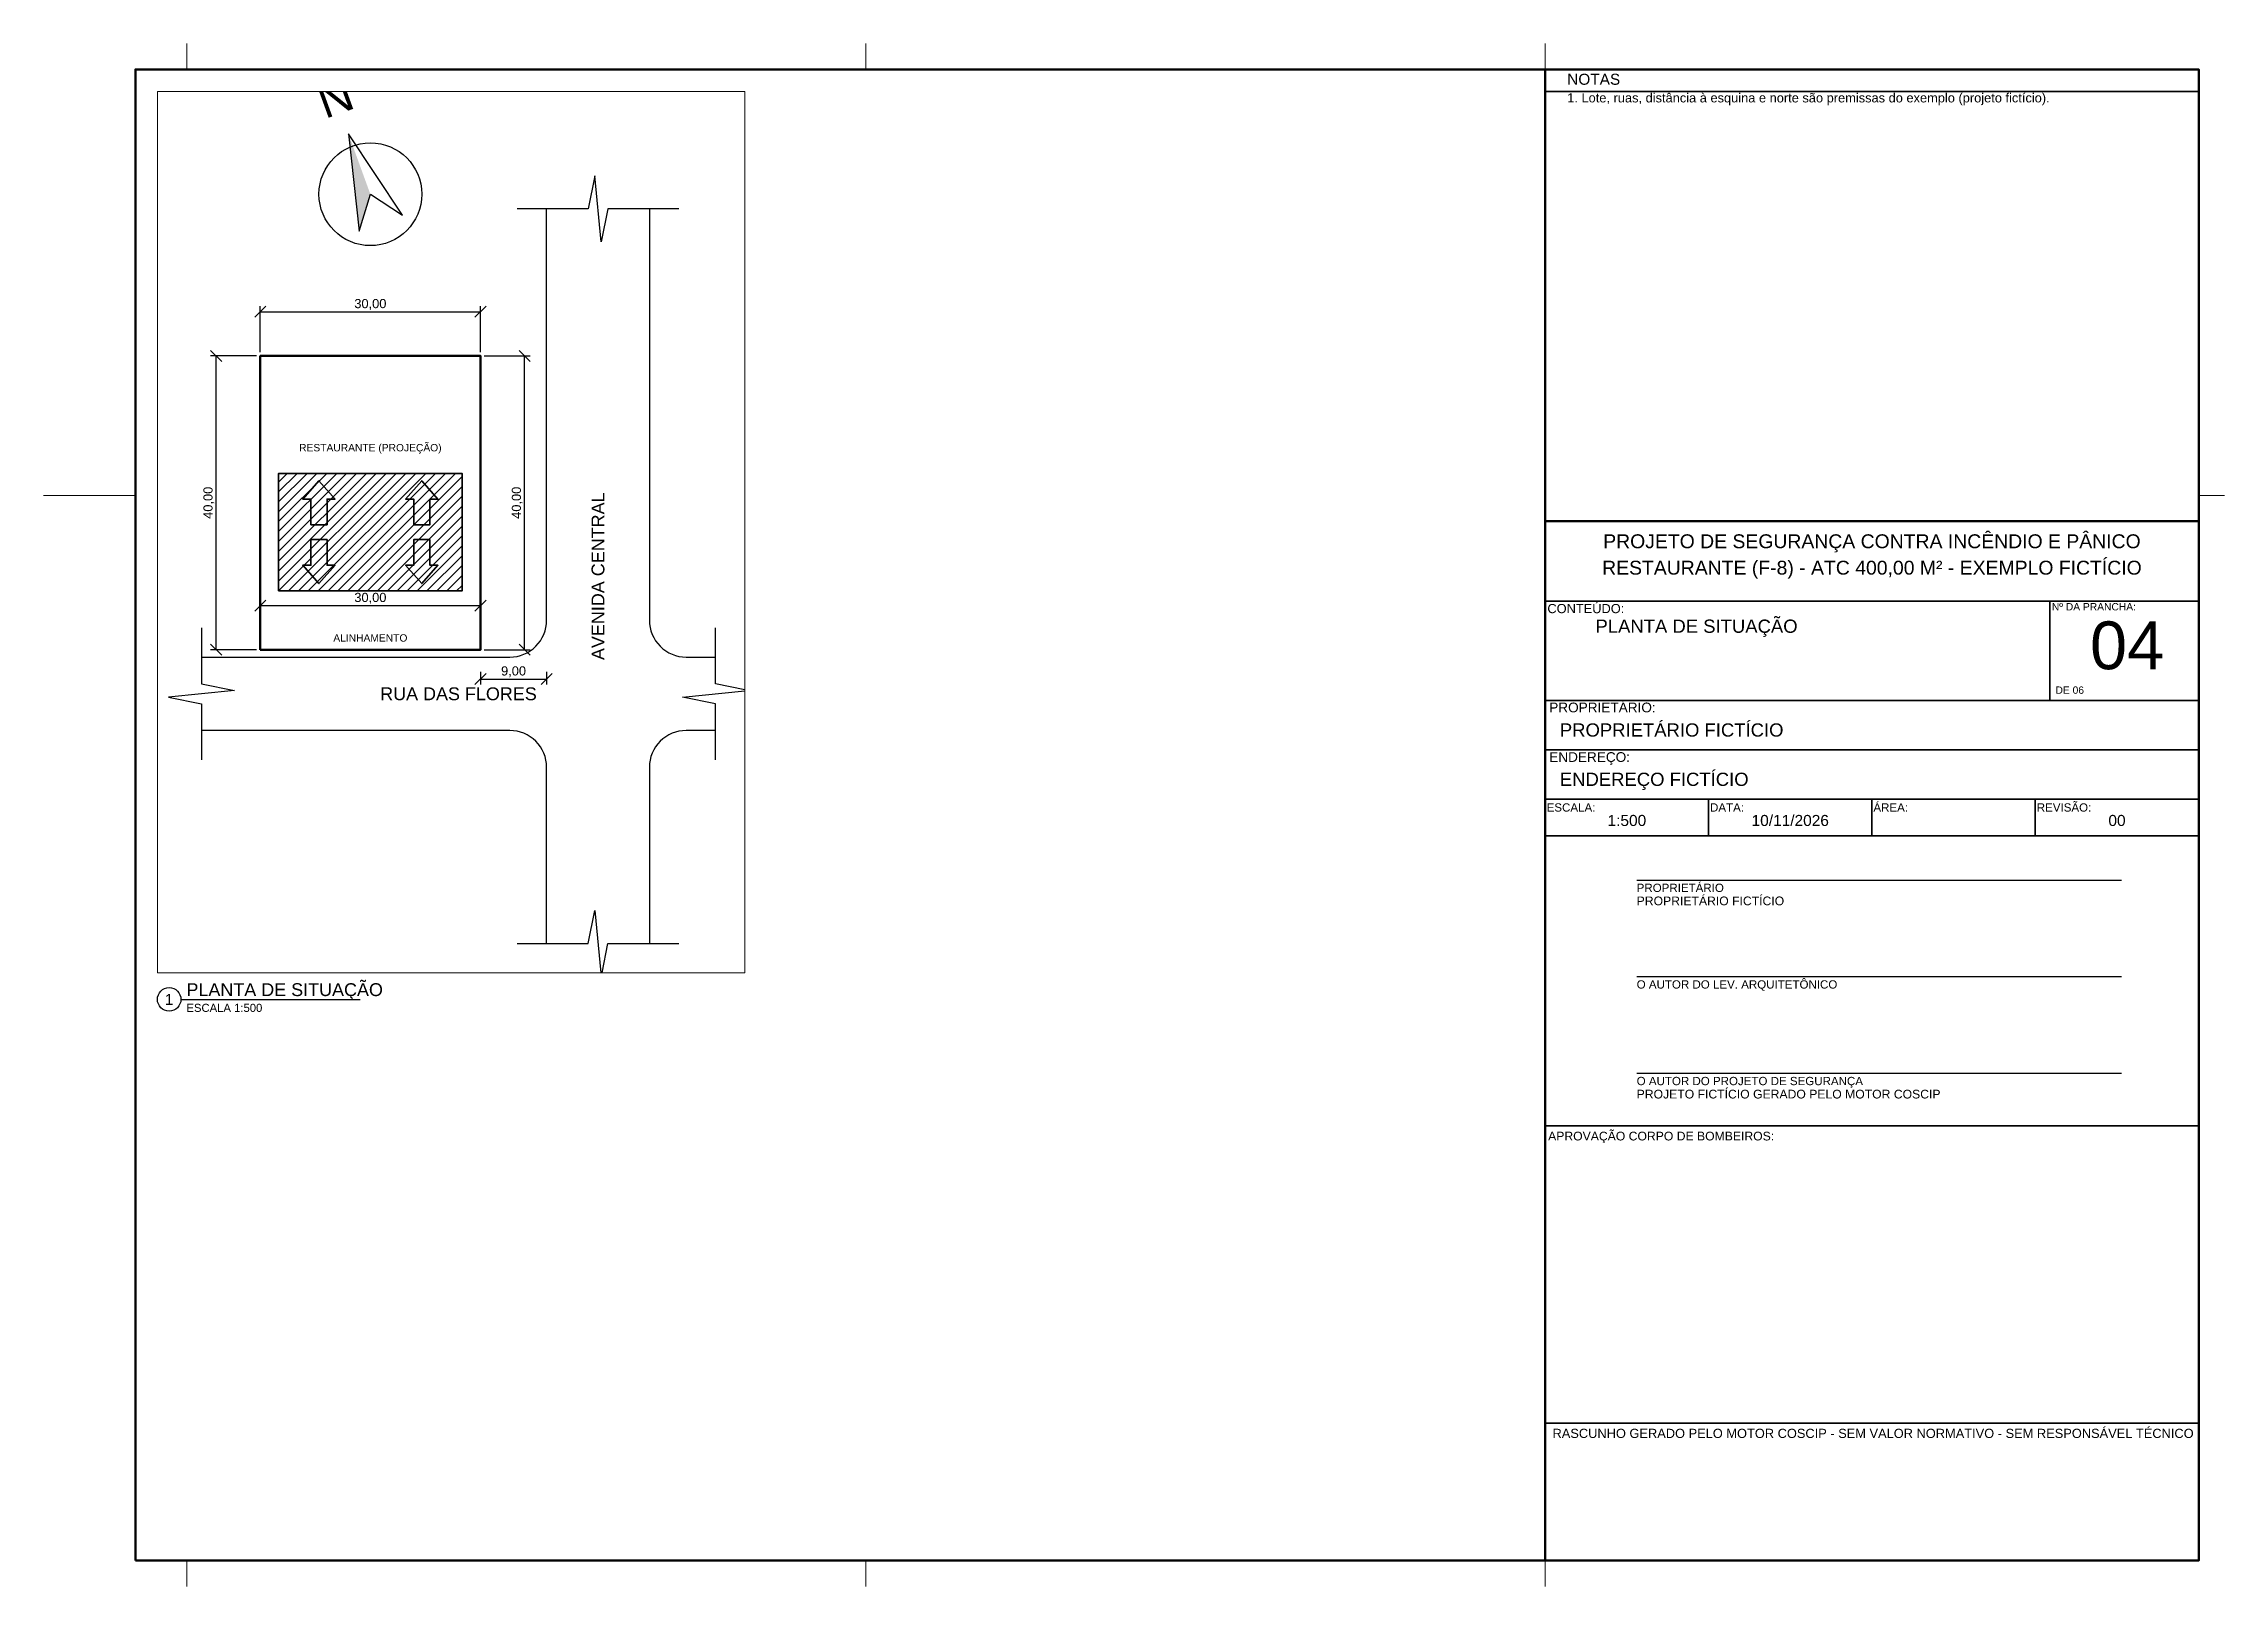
# Paper-space layout 'PRANCHA 04' of a CAD drawing. Header units: metres, sheet in millimetres. Extents: x 0 to 594, y 0 to 420.
# The model-space entities are those that its viewports show. They can reach past a viewport. Long polylines and large blocks are cut down to what shows.
import ezdxf
from ezdxf.enums import TextEntityAlignment as Align

# ---------------------------------------------------------------- set-up
doc = ezdxf.new("R2010")
doc.units = ezdxf.units.M
doc.header["$LTSCALE"] = 0.1
for name, color, linetype, lineweight in [('FOLHA', 7, 'Continuous', 50), ('NORTE', 7, 'Continuous', 25), ('SITUACAO_COTA', 7, 'Continuous', 13), ('SITUACAO_EDIF', 7, 'Continuous', 35), ('SITUACAO_LOTE', 7, 'Continuous', 50), ('SITUACAO_RUA', 7, 'Continuous', 25), ('SITUACAO_TEXTO', 7, 'Continuous', 13)]:
    doc.layers.add(name, color=color, linetype=linetype, lineweight=lineweight)
doc.layers.add('VIEWPORT', color=6, linetype='Continuous', lineweight=13, plot=False)
doc.styles.add('COSCIP-TEXTO', font='arial.ttf')
doc.dimstyles.new('COSCIP-500', dxfattribs={"dimtxt": 1.25, "dimasz": 2.5, "dimexe": 0.75, "dimexo": 0.5, "dimgap": 0.375, "dimtad": 1, "dimzin": 0, "dimtxsty": 'COSCIP-TEXTO', "dimtsz": 0.75, "dimcen": 2.5, "dimclrd": 7, "dimclre": 7, "dimclrt": 7, "dimazin": 3, "dimtfac": 1, "dimtmove": 0, "dimatfit": 3})

# ---------------------------------------------------------------- blocks, each defined once
blk = doc.blocks.new('NORTE')
h = blk.add_hatch(color=0)
h.dxf.hatch_style = 1
h.paths.add_polyline_path([(0, 1.25), (-0.45, -0.6), (0, 0)])
blk.add_lwpolyline([(0, 1.25), (-0.45, -0.6), (0, 0), (0.45, -0.6)], close=True)
blk.add_circle((0, 0), 1)
at = {"style": 'COSCIP-TEXTO'}
blk.add_text('N', height=0.65, dxfattribs=at).set_placement((0, 2), align=Align.MIDDLE_CENTER)

msp = doc.modelspace()

# ---------------------------------------------------------------- hatches: boundary and pattern name
at = {"layer": 'SITUACAO_EDIF'}
h = msp.add_hatch(dxfattribs=at)
h.set_pattern_fill('ANSI31', color=8, scale=0.3)
h.paths.add_polyline_path([(122.5, 8), (147.5, 8), (147.5, 24), (122.5, 24)])

# ---------------------------------------------------------------- linework, layer by layer
for points in [[(122.5, 8), (147.5, 8), (147.5, 24), (122.5, 24), (122.5, 8)], [(126.9, 17), (126.9, 20.5), (125.8, 20.5), (128, 23), (130.2, 20.5), (129.1, 20.5), (129.1, 17)], [(140.9, 17), (140.9, 20.5), (139.8, 20.5), (142, 23), (144.2, 20.5), (143.1, 20.5), (143.1, 17)], [(129.1, 15), (129.1, 11.5), (130.2, 11.5), (128, 9), (125.8, 11.5), (126.9, 11.5), (126.9, 15)], [(143.1, 15), (143.1, 11.5), (144.2, 11.5), (142, 9), (139.8, 11.5), (140.9, 11.5), (140.9, 15)]]:
    msp.add_lwpolyline(points, close=True, dxfattribs=at)
at = {"layer": 'SITUACAO_LOTE'}
msp.add_lwpolyline([(120, 0), (150, 0), (150, 40), (120, 40), (120, 0)], close=True, dxfattribs=at)
at = {"layer": 'SITUACAO_RUA'}
for points in [[(177, 60), (167.35, 60), (166.45, 55.5), (165.55, 64.5), (164.65, 60), (155, 60)], [(112.05, -1.004), (112.123, -1), (154, -1), (154.49, -0.976), (154.975, -0.904), (155.451, -0.785), (155.913, -0.619), (156.357, -0.41), (156.778, -0.157), (157.172, 0.135), (157.536, 0.464), (157.865, 0.828), (158.157, 1.222), (158.41, 1.643), (158.619, 2.087), (158.785, 2.549), (158.904, 3.025), (158.976, 3.51), (159, 4), (159, 59.877), (159.004, 59.95)], [(172.996, 59.95), (173, 59.877), (173, 4), (173.024, 3.51), (173.096, 3.025), (173.215, 2.549), (173.381, 2.087), (173.59, 1.643), (173.843, 1.222), (174.135, 0.828), (174.464, 0.464), (174.828, 0.135), (175.222, -0.157), (175.643, -0.41), (176.087, -0.619), (176.549, -0.785), (177.025, -0.904), (177.51, -0.976), (178, -1), (181.877, -1), (181.95, -1.004)], [(112, 3), (112, -4.65), (116.5, -5.55), (107.5, -6.45), (112, -7.35), (112, -15)], [(182, -15), (182, -7.35), (177.5, -6.45), (186.5, -5.55), (182, -4.65), (182, 3)], [(159.004, -39.95), (159, -39.877), (159, -16), (158.976, -15.51), (158.904, -15.025), (158.785, -14.549), (158.619, -14.087), (158.41, -13.643), (158.157, -13.222), (157.865, -12.828), (157.536, -12.464), (157.172, -12.135), (156.778, -11.843), (156.357, -11.59), (155.913, -11.381), (155.451, -11.215), (154.975, -11.096), (154.49, -11.024), (154, -11), (112.123, -11), (112.05, -10.996)], [(181.95, -10.996), (181.877, -11), (178, -11), (177.51, -11.024), (177.025, -11.096), (176.549, -11.215), (176.087, -11.381), (175.643, -11.59), (175.222, -11.843), (174.828, -12.135), (174.464, -12.464), (174.135, -12.828), (173.843, -13.222), (173.59, -13.643), (173.381, -14.087), (173.215, -14.549), (173.096, -15.025), (173.024, -15.51), (173, -16), (173, -39.877), (172.996, -39.95)], [(155, -40), (164.65, -40), (165.55, -35.5), (166.45, -44.5), (167.35, -40), (177, -40)]]:
    msp.add_lwpolyline(points, dxfattribs=at)

# ---------------------------------------------------------------- block references
at = {"layer": 'NORTE', "xscale": 7, "yscale": 7, "rotation": 20}
msp.add_blockref('NORTE', (135, 62), dxfattribs=at)

# ---------------------------------------------------------------- texts
at = {"layer": 'SITUACAO_TEXTO', "style": 'COSCIP-TEXTO'}
for s, height, p in [('RESTAURANTE (PROJEÇÃO)', 1, (135, 27.5)), ('ALINHAMENTO', 1, (135, 1.6)), ('RUA DAS FLORES', 1.75, (147, -6))]:
    msp.add_text(s, height=height, dxfattribs=at).set_placement(p, align=Align.MIDDLE_CENTER)
msp.add_text('AVENIDA CENTRAL', height=1.75, rotation=90, dxfattribs=at).set_placement((166, 10), align=Align.MIDDLE_CENTER)

# ---------------------------------------------------------------- dimensions: what is measured, and where the dimension line sits
at = {"layer": 'SITUACAO_COTA'}
for base, p1, p2 in [((120, 46), (120, 40), (150, 40)), ((120, 6), (120, 0), (150, 0)), ((150, -4), (150, -2.5), (159, -2.5))]:
    msp.add_linear_dim(base=base, p1=p1, p2=p2, dimstyle='COSCIP-500', dxfattribs=at).render()
for base, p1, p2 in [((114, 0), (120, 0), (120, 40)), ((156, 0), (150, 0), (150, 40))]:
    msp.add_linear_dim(base=base, p1=p1, p2=p2, angle=90, dimstyle='COSCIP-500', dxfattribs=at).render()

psp = doc.layouts.new('PRANCHA 04')

# ---------------------------------------------------------------- linework, layer by layer
at = {"layer": 'FOLHA', "lineweight": 13}
for p, q in [((39, 413), (39, 420)), ((224, 413), (224, 420)), ((409, 413), (409, 420)), ((0, 297), (25, 297)), ((587, 297), (594, 297)), ((39, 0), (39, 7)), ((224, 0), (224, 7)), ((409, 0), (409, 7))]:
    psp.add_line(p, q, dxfattribs=at)
at = {"layer": 'FOLHA', "lineweight": 50}
for p, q in [((409, 7), (409, 413)), ((409, 290), (587, 290))]:
    psp.add_line(p, q, dxfattribs=at)
at = {"layer": 'FOLHA', "lineweight": 35}
for p, q in [((409, 268.2), (587, 268.2)), ((546.5, 268.2), (546.5, 241.2)), ((409, 241.2), (587, 241.2)), ((409, 227.7), (587, 227.7)), ((409, 214.3), (587, 214.3)), ((453.5, 214.3), (453.5, 204.3)), ((498, 214.3), (498, 204.3)), ((542.5, 214.3), (542.5, 204.3)), ((409, 204.3), (587, 204.3)), ((409, 125.4), (587, 125.4)), ((409, 44.4), (587, 44.4))]:
    psp.add_line(p, q, dxfattribs=at)
at = {"layer": 'FOLHA', "lineweight": 25}
for p, q in [((433.92, 192.3), (565.996, 192.3)), ((433.92, 166), (565.996, 166)), ((37.4, 159.8), (86.26, 159.8)), ((433.92, 139.7), (565.996, 139.7))]:
    psp.add_line(p, q, dxfattribs=at)
at = {"layer": 'FOLHA', "lineweight": 50}
psp.add_lwpolyline([(25, 7), (587, 7), (587, 413), (25, 413)], close=True, dxfattribs=at)
at = {"layer": 'FOLHA', "lineweight": 35}
psp.add_lwpolyline([(409, 407), (587, 407), (587, 413), (409, 413)], close=True, dxfattribs=at)
at = {"layer": 'FOLHA', "lineweight": 25}
psp.add_circle((34.2, 159.8), 3.2, dxfattribs=at)

# ---------------------------------------------------------------- texts
at = {"layer": 'FOLHA', "color": 7, "style": 'COSCIP-TEXTO'}
for s, height, p in [('NOTAS', 3, (415, 408.8)), ('1. Lote, ruas, distância à esquina e norte são premissas do exemplo (projeto fictício).', 2.5, (415, 404)), ('CONTEÚDO:', 2.5, (409.6, 264.95)), ('Nº DA PRANCHA:', 2, (547, 265.7)), ('PLANTA DE SITUAÇÃO', 3.6, (422.7, 259.6)), ('DE 06', 2, (548, 243)), ('PROPRIETÁRIO:', 2.65, (410.1, 237.95)), ('PROPRIETÁRIO FICTÍCIO', 3.6, (413, 231.345)), ('ENDEREÇO:', 2.65, (410.1, 224.45)), ('ENDEREÇO FICTÍCIO', 3.6, (413, 217.918)), ('ESCALA:', 2.25, (409.4, 210.925)), ('DATA:', 2.25, (453.9, 210.925)), ('ÁREA:', 2.25, (498.4, 210.925)), ('REVISÃO:', 2.25, (542.9, 210.925)), ('PROPRIETÁRIO', 2.25, (433.92, 189.05)), ('PROPRIETÁRIO FICTÍCIO', 2.375, (433.92, 185.425)), ('PLANTA DE SITUAÇÃO', 3.5, (38.9, 160.7)), ('O AUTOR DO LEV. ARQUITETÔNICO', 2.25, (433.92, 162.75)), ('O AUTOR DO PROJETO DE SEGURANÇA', 2.25, (433.92, 136.45)), ('PROJETO FICTÍCIO GERADO PELO MOTOR COSCIP', 2.375, (433.92, 132.825)), ('APROVAÇÃO CORPO DE BOMBEIROS:', 2.375, (409.8, 121.4))]:
    psp.add_text(s, height=height, dxfattribs=at).set_placement(p)
for s, height, p in [('PROJETO DE SEGURANÇA CONTRA INCÊNDIO E PÂNICO', 3.78, (498, 281.498)), ('RESTAURANTE (F-8) - ATC 400,00 M² - EXEMPLO FICTÍCIO', 3.78, (498, 274.304)), ('1:500', 3.0125, (431.25, 206.1)), ('10/11/2026', 3.0125, (475.75, 206.1)), ('00', 3.0125, (564.75, 206.1))]:
    psp.add_text(s, height=height, dxfattribs=at).set_placement(p, align=Align.BOTTOM_CENTER)
psp.add_text('04', height=13, dxfattribs=at).set_placement((577.6, 245.79), align=Align.BOTTOM_RIGHT)
psp.add_text('1', height=3, dxfattribs=at).set_placement((34.2, 159.8), align=Align.MIDDLE_CENTER)
at = {"layer": 'FOLHA', "color": 8, "style": 'COSCIP-TEXTO'}
psp.add_text('ESCALA 1:500', height=2.2, dxfattribs=at).set_placement((38.9, 156.4))
at = {"layer": 'FOLHA', "color": 1, "style": 'COSCIP-TEXTO'}
psp.add_text('RASCUNHO GERADO PELO MOTOR COSCIP - SEM VALOR NORMATIVO - SEM RESPONSÁVEL TÉCNICO', height=2.5, dxfattribs=at).set_placement((411, 40.4))

# ---------------------------------------------------------------- viewports
at = {"layer": 'VIEWPORT'}
psp.add_viewport(center=(111, 287), size=(160, 240), view_center_point=(146, 16), view_height=120, dxfattribs=at)

doc.saveas('drawing.dxf')
